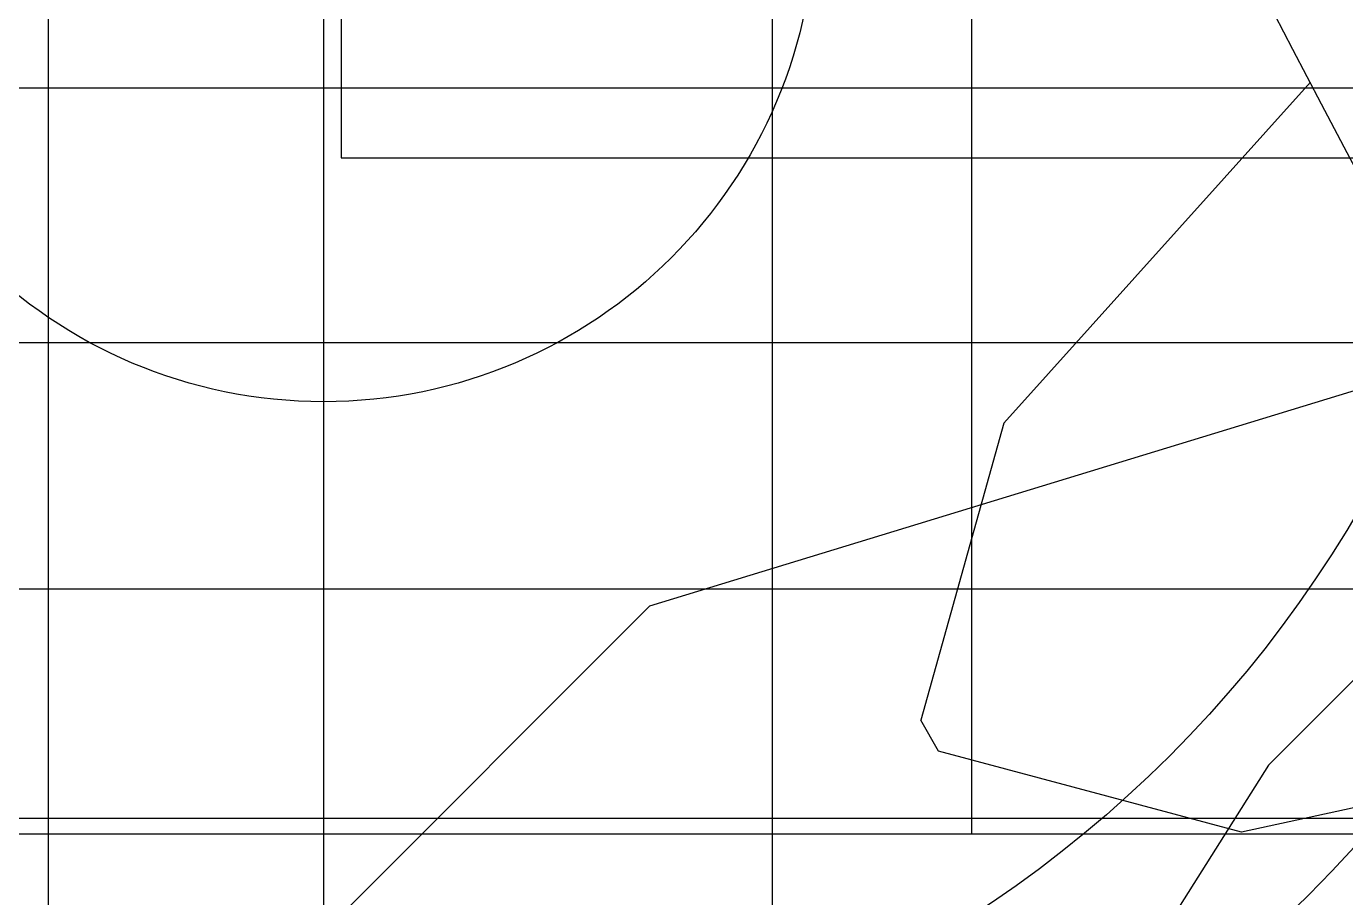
# Model space of a CAD drawing. Extents: x -381 to 213, y -63 to 250.
# Drawn here: x -65.75 to -57.7, y 0.74 to 6.06 of the extents above; entities that cross this region are included whole.
import ezdxf

# ---------------------------------------------------------------- set-up
doc = ezdxf.new("R2010")
doc.units = 0
doc.header["$MEASUREMENT"] = 0
for name, pattern in [('K5LT65535', [0]), ('K5LT_AXLED', [19.5, 15, -1.5, 1.5, -1.5]), ('K5LT_BASIC', [0])]:
    doc.linetypes.add(name, pattern=pattern)
doc.layers.add('Системный слой', color=7, linetype='Continuous')

# ---------------------------------------------------------------- blocks, each defined once
blk = doc.blocks.new('*U')
at = {"layer": 'Системный слой', "color": 5, "linetype": 'K5LT_BASIC'}
for p, q in [((0.0986, 28.3197), (0.0986, -1.6803)), ((-65.6167, 15.1792), (-65.6167, -3.8208)), ((156.1703, 1.2227), (-168.8297, 1.2227)), ((-168.8297, -0.2773), (156.1703, -0.2773)), ((0.0986, -1.6803), (20.0986, -1.6803)), ((36.5359, -27.6109), (36.5359, -17.6673)), ((36.3319, -27.1052), (36.2238, -26.9171)), ((36.3319, -27.1052), (36.2238, -26.9171)), ((-41.5046, -27.6109), (43.4954, -27.6109)), ((21.5359, -27.6109), (36.5359, -27.6109))]:
    blk.add_line(p, q, dxfattribs=at)
at = {"layer": 'Системный слой', "color": 30, "linetype": 'K5LT_AXLED'}
for p, q in [((-54.1167, 5.6792), (-68.1167, 5.6792)), ((-54.1167, 5.6792), (-67.6167, 5.6792)), ((-0.009, -0.1679), (-0.009, -23.3179)), ((-0.009, -0.1679), (-0.009, -21.9679)), ((-0.009, -0.1679), (-0.009, -9.4679))]:
    blk.add_line(p, q, dxfattribs=at)
at = {"layer": 'Системный слой', "color": 5, "linetype": 'K5LT_BASIC'}
for points in [[(38.601, -23.0245), (36.7306, -25.1047), (36.2238, -26.9171)], [(38.601, -23.0245), (36.7306, -25.1047), (36.2238, -26.9171)], [(40.892, -27.0134), (38.1806, -27.6005), (36.3319, -27.1052)], [(40.892, -27.0134), (38.1806, -27.6005), (36.3319, -27.1052)]]:
    blk.add_lwpolyline(points, dxfattribs=at)
blk = doc.blocks.new('*F')
at = {"layer": 'Системный слой', "color": 5, "linetype": 'K5LT65535'}
for points in [[(-51.5802, 12.1516), (-51.5802, 15.788), (-42.6803, 41.722), (-39.7137, 44.6886), (1.1489, 44.6886), (2.7279, 43.1096), (2.7279, -18.3334), (0.7661, -21.5338), (-1.1478, -21.5338)], [(61.3105, -34.1658), (-32.3451, -34.1205), (-47.0824, -29.0939), (-58.6618, -6.9879), (-60.9585, -2.4901), (-65.0735, -0.3848), (-75.9829, 2.1034), (-86.6053, 2.1034), (-95.8879, 2.1034), (-104.0222, -0.3848), (-108.9984, -5.361), (-114.2618, -13.6867), (-130.2432, -13.6867), (-130.2432, 12.1516), (-51.5802, 12.1516), (-42.0105, -15.9834), (-39.4266, -18.5672), (-35.8858, -20.3855), (-31.8666, -21.5338), (54.835, -21.5338), (57.0839, -19.2849), (57.0839, 15.6923), (64.5961, 15.6923), (64.6218, 7.6219)]]:
    blk.add_lwpolyline(points, dxfattribs=at)
at = {"layer": 'Системный слой', "color": 5, "linetype": 'K5LT_BASIC'}
for centre, radius in [((94.0125, 5.9815), 62.5341), ((94.0125, 5.9815), 62.5341), ((-0.009, -0.1679), 21.15), ((-0.009, -0.1679), 19.8), ((-0.009, -0.1679), 8.5), ((-0.009, -0.1679), 7.3), ((-0.009, -0.1679), 3)]:
    blk.add_circle(centre, radius, dxfattribs=at)
at = {"layer": 'Системный слой'}
blk.add_blockref('*U', (0, 0), dxfattribs=at)
blk.add_blockref('*U', (0, 0), dxfattribs=at)
blk.add_blockref('*U', (0, 0), dxfattribs=at)
blk.add_blockref('*U', (0, 0), dxfattribs=at)
blk.add_blockref('*U', (0, 0), dxfattribs=at)
blk.add_blockref('*U', (0, 0), dxfattribs=at)
blk.add_blockref('*U', (0, 0), dxfattribs=at)
blk.add_blockref('*U', (0, 0), dxfattribs=at)
blk.add_blockref('*U', (0, 0), dxfattribs=at)
blk.add_blockref('*U', (0, 0), dxfattribs=at)
blk.add_blockref('*U', (0, 0), dxfattribs=at)
blk.add_blockref('*U', (0, 0), dxfattribs=at)
blk.add_blockref('*U', (0, 0), dxfattribs=at)
blk.add_blockref('*U', (0, 0), dxfattribs=at)
blk.add_blockref('*U', (0, 0), dxfattribs=at)
blk.add_blockref('*U', (0, 0), dxfattribs=at)
blk.add_blockref('*U', (0, 0), dxfattribs=at)
blk.add_blockref('*U', (0, 0), dxfattribs=at)
blk.add_blockref('*U', (0, 0), dxfattribs=at)
blk.add_blockref('*U', (0, 0), dxfattribs=at)
blk.add_blockref('*U', (0, 0), dxfattribs=at)
blk.add_blockref('*U', (0, 0), dxfattribs=at)
blk.add_blockref('*U', (0, 0), dxfattribs=at)
blk.add_blockref('*U', (0, 0), dxfattribs=at)
blk.add_blockref('*U', (0, 0), dxfattribs=at)
blk.add_blockref('*U', (0, 0), dxfattribs=at)
blk.add_blockref('*U', (0, 0), dxfattribs=at)
blk.add_blockref('*U', (0, 0), dxfattribs=at)
blk.add_blockref('*U', (0, 0), dxfattribs=at)
blk.add_blockref('*U', (0, 0), dxfattribs=at)
blk.add_blockref('*U', (0, 0), dxfattribs=at)
blk.add_blockref('*U', (0, 0), dxfattribs=at)
blk.add_blockref('*U', (0, 0), dxfattribs=at)
blk.add_blockref('*U', (0, 0), dxfattribs=at)
blk.add_blockref('*U', (0, 0), dxfattribs=at)
blk.add_blockref('*U', (0, 0), dxfattribs=at)
blk.add_blockref('*U', (0, 0), dxfattribs=at)
blk.add_blockref('*U', (0, 0), dxfattribs=at)
blk.add_blockref('*U', (0, 0), dxfattribs=at)
blk.add_blockref('*U', (0, 0), dxfattribs=at)
blk.add_blockref('*U', (0, 0), dxfattribs=at)
blk.add_blockref('*U', (0, 0), dxfattribs=at)
blk.add_blockref('*U', (0, 0), dxfattribs=at)
blk.add_blockref('*U', (0, 0), dxfattribs=at)
blk.add_blockref('*U', (0, 0), dxfattribs=at)
blk.add_blockref('*U', (0, 0), dxfattribs=at)
blk.add_blockref('*U', (0, 0), dxfattribs=at)
blk.add_blockref('*U', (0, 0), dxfattribs=at)
blk.add_blockref('*U', (0, 0), dxfattribs=at)
blk.add_blockref('*U', (0, 0), dxfattribs=at)
blk.add_blockref('*U', (0, 0), dxfattribs=at)
blk.add_blockref('*U', (0, 0), dxfattribs=at)
blk.add_blockref('*U', (0, 0), dxfattribs=at)
blk.add_blockref('*U', (0, 0), dxfattribs=at)
blk.add_blockref('*U', (0, 0), dxfattribs=at)
blk.add_blockref('*U', (0, 0), dxfattribs=at)
blk.add_blockref('*U', (0, 0), dxfattribs=at)
blk.add_blockref('*U', (0, 0), dxfattribs=at)
blk.add_blockref('*U', (0, 0), dxfattribs=at)
blk.add_blockref('*U', (0, 0), dxfattribs=at)
blk.add_blockref('*U', (0, 0), dxfattribs=at)
blk.add_blockref('*U', (0, 0), dxfattribs=at)
blk.add_blockref('*U', (0, 0), dxfattribs=at)
blk.add_blockref('*U', (0, 0), dxfattribs=at)
blk.add_blockref('*U', (0, 0), dxfattribs=at)
blk.add_blockref('*U', (0, 0), dxfattribs=at)
blk.add_blockref('*U', (0, 0), dxfattribs=at)
blk.add_blockref('*U', (0, 0), dxfattribs=at)
blk.add_blockref('*U', (0, 0), dxfattribs=at)
blk.add_blockref('*U', (0, 0), dxfattribs=at)
blk.add_blockref('*U', (0, 0), dxfattribs=at)
blk.add_blockref('*U', (0, 0), dxfattribs=at)
blk.add_blockref('*U', (0, 0), dxfattribs=at)
blk.add_blockref('*U', (0, 0), dxfattribs=at)
blk.add_blockref('*U', (0, 0), dxfattribs=at)
blk.add_blockref('*U', (0, 0), dxfattribs=at)
blk.add_blockref('*U', (0, 0), dxfattribs=at)
blk.add_blockref('*U', (0, 0), dxfattribs=at)
blk.add_blockref('*U', (0, 0), dxfattribs=at)
blk.add_blockref('*U', (0, 0), dxfattribs=at)
blk.add_blockref('*U', (0, 0), dxfattribs=at)
blk.add_blockref('*U', (0, 0), dxfattribs=at)
blk.add_blockref('*U', (0, 0), dxfattribs=at)
blk.add_blockref('*U', (0, 0), dxfattribs=at)
blk.add_blockref('*U', (0, 0), dxfattribs=at)
blk.add_blockref('*U', (0, 0), dxfattribs=at)
blk.add_blockref('*U', (0, 0), dxfattribs=at)
blk.add_blockref('*U', (0, 0), dxfattribs=at)
blk.add_blockref('*U', (0, 0), dxfattribs=at)
blk.add_blockref('*U', (0, 0), dxfattribs=at)
blk.add_blockref('*U', (0, 0), dxfattribs=at)
blk.add_blockref('*U', (0, 0), dxfattribs=at)
blk.add_blockref('*U', (0, 0), dxfattribs=at)
blk.add_blockref('*U', (0, 0), dxfattribs=at)
blk.add_blockref('*U', (0, 0), dxfattribs=at)
blk.add_blockref('*U', (0, 0), dxfattribs=at)
blk.add_blockref('*U', (0, 0), dxfattribs=at)
blk.add_blockref('*U', (0, 0), dxfattribs=at)
blk.add_blockref('*U', (0, 0), dxfattribs=at)
blk.add_blockref('*U', (0, 0), dxfattribs=at)
blk.add_blockref('*U', (0, 0), dxfattribs=at)
blk.add_blockref('*U', (0, 0), dxfattribs=at)
blk.add_blockref('*U', (0, 0), dxfattribs=at)
blk.add_blockref('*U', (0, 0), dxfattribs=at)
blk.add_blockref('*U', (0, 0), dxfattribs=at)
blk.add_blockref('*U', (0, 0), dxfattribs=at)
blk.add_blockref('*U', (0, 0), dxfattribs=at)
blk.add_blockref('*U', (0, 0), dxfattribs=at)
blk.add_blockref('*U', (0, 0), dxfattribs=at)
blk.add_blockref('*U', (0, 0), dxfattribs=at)
blk.add_blockref('*U', (0, 0), dxfattribs=at)
blk.add_blockref('*U', (0, 0), dxfattribs=at)
blk.add_blockref('*U', (0, 0), dxfattribs=at)
blk.add_blockref('*U', (0, 0), dxfattribs=at)
blk.add_blockref('*U', (0, 0), dxfattribs=at)
blk.add_blockref('*U', (0, 0), dxfattribs=at)
blk.add_blockref('*U', (0, 0), dxfattribs=at)
blk.add_blockref('*U', (0, 0), dxfattribs=at)
blk.add_blockref('*U', (0, 0), dxfattribs=at)
blk.add_blockref('*U', (0, 0), dxfattribs=at)
blk.add_blockref('*U', (0, 0), dxfattribs=at)
blk.add_blockref('*U', (0, 0), dxfattribs=at)
blk.add_blockref('*U', (0, 0), dxfattribs=at)
blk.add_blockref('*U', (0, 0), dxfattribs=at)
blk.add_blockref('*U', (0, 0), dxfattribs=at)
blk.add_blockref('*U', (0, 0), dxfattribs=at)
blk.add_blockref('*U', (0, 0), dxfattribs=at)
blk.add_blockref('*U', (0, 0), dxfattribs=at)
blk.add_blockref('*U', (0, 0), dxfattribs=at)
blk.add_blockref('*U', (0, 0), dxfattribs=at)
blk.add_blockref('*U', (0, 0), dxfattribs=at)
blk.add_blockref('*U', (0, 0), dxfattribs=at)
blk.add_blockref('*U', (0, 0), dxfattribs=at)
blk.add_blockref('*U', (0, 0), dxfattribs=at)
blk.add_blockref('*U', (0, 0), dxfattribs=at)
blk.add_blockref('*U', (0, 0), dxfattribs=at)
blk.add_blockref('*U', (0, 0), dxfattribs=at)
blk.add_blockref('*U', (0, 0), dxfattribs=at)
blk.add_blockref('*U', (0, 0), dxfattribs=at)
blk.add_blockref('*U', (0, 0), dxfattribs=at)
blk.add_blockref('*U', (0, 0), dxfattribs=at)
blk.add_blockref('*U', (0, 0), dxfattribs=at)
blk.add_blockref('*U', (0, 0), dxfattribs=at)
blk.add_blockref('*U', (0, 0), dxfattribs=at)
blk.add_blockref('*U', (0, 0), dxfattribs=at)
blk.add_blockref('*U', (0, 0), dxfattribs=at)
blk.add_blockref('*U', (0, 0), dxfattribs=at)
blk.add_blockref('*U', (0, 0), dxfattribs=at)
blk.add_blockref('*U', (0, 0), dxfattribs=at)
blk.add_blockref('*U', (0, 0), dxfattribs=at)
blk.add_blockref('*U', (0, 0), dxfattribs=at)
blk.add_blockref('*U', (0, 0), dxfattribs=at)
blk.add_blockref('*U', (0, 0), dxfattribs=at)
blk.add_blockref('*U', (0, 0), dxfattribs=at)
blk.add_blockref('*U', (0, 0), dxfattribs=at)
blk.add_blockref('*U', (0, 0), dxfattribs=at)
blk.add_blockref('*U', (0, 0), dxfattribs=at)
blk.add_blockref('*U', (0, 0), dxfattribs=at)
blk.add_blockref('*U', (0, 0), dxfattribs=at)
blk.add_blockref('*U', (0, 0), dxfattribs=at)
blk.add_blockref('*U', (0, 0), dxfattribs=at)
blk.add_blockref('*U', (0, 0), dxfattribs=at)
blk.add_blockref('*U', (0, 0), dxfattribs=at)
blk.add_blockref('*U', (0, 0), dxfattribs=at)
blk.add_blockref('*U', (0, 0), dxfattribs=at)
blk.add_blockref('*U', (0, 0), dxfattribs=at)
blk.add_blockref('*U', (0, 0), dxfattribs=at)
blk.add_blockref('*U', (0, 0), dxfattribs=at)
blk.add_blockref('*U', (0, 0), dxfattribs=at)
blk.add_blockref('*U', (0, 0), dxfattribs=at)
blk.add_blockref('*U', (0, 0), dxfattribs=at)
blk.add_blockref('*U', (0, 0), dxfattribs=at)
blk.add_blockref('*U', (0, 0), dxfattribs=at)
blk.add_blockref('*U', (0, 0), dxfattribs=at)
blk.add_blockref('*U', (0, 0), dxfattribs=at)
blk.add_blockref('*U', (0, 0), dxfattribs=at)
blk.add_blockref('*U', (0, 0), dxfattribs=at)
blk.add_blockref('*U', (0, 0), dxfattribs=at)
blk.add_blockref('*U', (0, 0), dxfattribs=at)
blk.add_blockref('*U', (0, 0), dxfattribs=at)
blk.add_blockref('*U', (0, 0), dxfattribs=at)
blk.add_blockref('*U', (0, 0), dxfattribs=at)
blk.add_blockref('*U', (0, 0), dxfattribs=at)
blk.add_blockref('*U', (0, 0), dxfattribs=at)
blk.add_blockref('*U', (0, 0), dxfattribs=at)
blk.add_blockref('*U', (0, 0), dxfattribs=at)
blk.add_blockref('*U', (0, 0), dxfattribs=at)
blk.add_blockref('*U', (0, 0), dxfattribs=at)
blk.add_blockref('*U', (0, 0), dxfattribs=at)
blk.add_blockref('*U', (0, 0), dxfattribs=at)
blk.add_blockref('*U', (0, 0), dxfattribs=at)
blk.add_blockref('*U', (0, 0), dxfattribs=at)
blk.add_blockref('*U', (0, 0), dxfattribs=at)
blk.add_blockref('*U', (0, 0), dxfattribs=at)
blk.add_blockref('*U', (0, 0), dxfattribs=at)
blk.add_blockref('*U', (0, 0), dxfattribs=at)
blk.add_blockref('*U', (0, 0), dxfattribs=at)
blk.add_blockref('*U', (0, 0), dxfattribs=at)
blk.add_blockref('*U', (0, 0), dxfattribs=at)
blk.add_blockref('*U', (0, 0), dxfattribs=at)
blk.add_blockref('*U', (0, 0), dxfattribs=at)
blk.add_blockref('*U', (0, 0), dxfattribs=at)
blk.add_blockref('*U', (0, 0), dxfattribs=at)
blk.add_blockref('*U', (0, 0), dxfattribs=at)
blk.add_blockref('*U', (0, 0), dxfattribs=at)
blk.add_blockref('*U', (0, 0), dxfattribs=at)
blk.add_blockref('*U', (0, 0), dxfattribs=at)

msp = doc.modelspace()

# ---------------------------------------------------------------- block references
at = {"layer": 'Системный слой'}
for name, p in [('*F', (-96.5151, 28.7405)), ('*F', (-63.9267, 6.9347)), ('*F', (50.8279, 6.9091)), ('*F', (-212.0681, 6.6367)), ('*F', (42.0749, 2.903)), ('*U', (0, 0)), ('*U', (0, 0)), ('*U', (0, 0)), ('*U', (0, 0)), ('*U', (0, 0)), ('*U', (0, 0)), ('*U', (0, 0)), ('*U', (0, 0)), ('*U', (0, 0)), ('*U', (0, 0)), ('*U', (0, 0)), ('*U', (0, 0)), ('*U', (0, 0)), ('*U', (0, 0))]:
    msp.add_blockref(name, p, dxfattribs=at)

doc.saveas('drawing.dxf')
